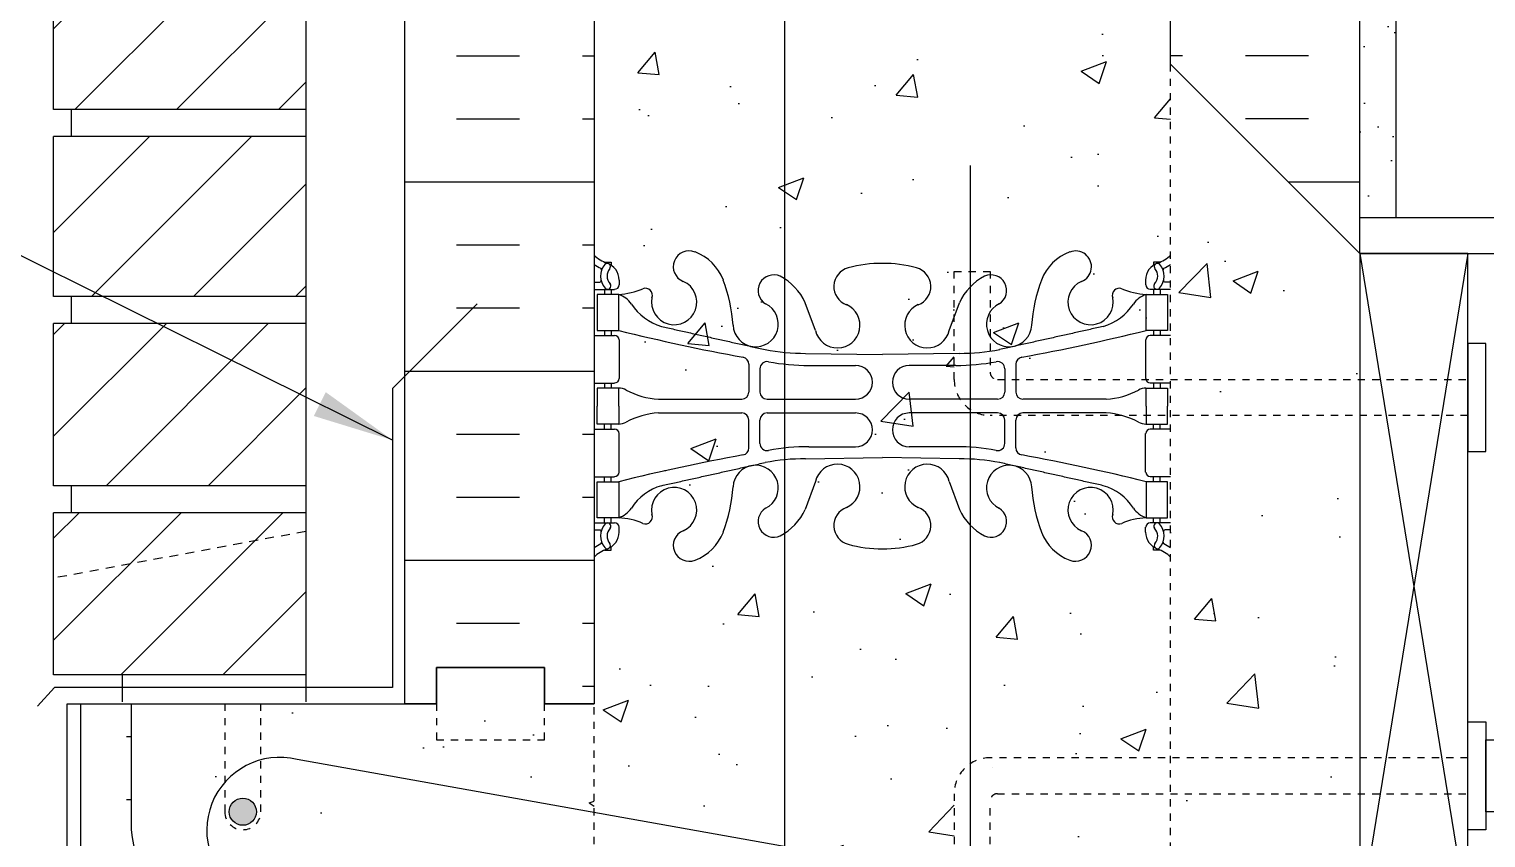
# Model space of a CAD drawing. Header units: inches. Extents: x 138.2 to 198.9, y -60.8 to 16.2.
# Drawn here: x 152.94 to 173.16, y -24.74 to -13.51 of the extents above; entities that cross this region are included whole.
import ezdxf

# ---------------------------------------------------------------- set-up
doc = ezdxf.new("R2010")
doc.units = ezdxf.units.IN
doc.header["$LTSCALE"] = 0.5
doc.header["$MEASUREMENT"] = 0
doc.linetypes.add('DASHED2', pattern=[0.375, 0.25, -0.125])
doc.linetypes.add('HIDDEN2', pattern=[0.1875, 0.125, -0.0625])
for name, color, linetype in [('HATCH', 12, 'Continuous'), ('Hidden2', 12, 'HIDDEN2'), ('LINE15', 9, 'Continuous'), ('LINE18', 9, 'Continuous'), ('line25', 2, 'Continuous'), ('LINE3', 3, 'Continuous'), ('LINE50', 5, 'Continuous'), ('LINE9', 9, 'Continuous'), ('TEXT', 4, 'Continuous'), ('Web_Edge', 9, 'Continuous')]:
    doc.layers.add(name, color=color, linetype=linetype)
doc.styles.add('DIM', font='romans.shx', dxfattribs={"width": 0.7})
doc.dimstyles.new('ext_12', dxfattribs={"dimscale": 12, "dimtxt": 0.09375, "dimasz": 0.09375, "dimexe": 0.09375, "dimexo": 0.0625, "dimgap": 0.0625, "dimtad": 1, "dimdec": 1, "dimzin": 3, "dimdsep": 46, "dimlunit": 4, "dimtxsty": 'DIM', "dimcen": 0.09, "dimdle": 0.09375, "dimclrt": 4, "dimadec": 0, "dimazin": 0, "dimtfac": 1, "dimtdec": 1, "dimtmove": 2, "dimatfit": 3, "dimfxl": 0, "dimfrac": 2, "dimtolj": 1, "dimtzin": 0, "dimarcsym": 0})

# ---------------------------------------------------------------- blocks, each defined once
blk = doc.blocks.new('A$C3BE81C1F')
at = {"layer": 'LINE3'}
for p, q in [((6.106, 0.764), (-3.267, 2.437)), ((-4.004, 0.572), (-1.571, -0.08)), ((7.335, -7.021), (7.335, -0.712))]:
    blk.add_line(p, q, dxfattribs=at)
for centre, radius, start, end in [((-3.509, 1.454), 1.012, 76.184, 240.6907), ((5.835, -0.712), 1.5, 360, 79.5785)]:
    blk.add_arc(centre, radius, start, end, dxfattribs=at)

msp = doc.modelspace()

# ---------------------------------------------------------------- hatches: boundary and pattern name
at = {"layer": 'HATCH'}
h = msp.add_hatch(dxfattribs=at)
h.set_pattern_fill('AR-CONC', color=256, scale=0.5, style=0)
h.paths.add_polyline_path([(168.781, -4.875), (168.781, 13.125), (164.781, 13.125), (163.781, 12.125), (163.781, 13.125), (163.781, 14.125), (162.781, 13.125), (160.781, 13.125), (160.781, -4.875), (160.781, -22.875), (160.781, -37.625), (160.781, -40.875), (163.892, -40.875), (164.892, -39.875), (164.892, -40.875), (164.892, -41.875), (165.892, -40.875), (168.781, -40.875), (168.781, -28.5), (168.781, -24.125), (166.378, -24.125, 0.414214), (166.278, -24.225), (166.278, -25.625), (165.778, -25.625), (165.778, -24.125, -0.414214), (166.278, -23.625), (168.781, -23.625), (168.781, -18.875), (166.278, -18.875, -0.414214), (165.778, -18.375), (165.778, -16.875), (166.278, -16.875), (166.278, -18.275, 0.414214), (166.378, -18.375), (168.781, -18.375), (168.781, -14)])
h = msp.add_hatch(dxfattribs=at)
h.set_pattern_fill('ANSI31', color=256, scale=8, style=0)
h.set_pattern_definition([(45, (146.9799, -53.7493), (-0.707107, 0.707107), [])])
h.paths.add_polyline_path([(156.781, -20.224), (153.281, -20.224), (153.281, -22.474), (156.781, -22.474)])
h.paths.add_polyline_path([(156.781, -17.599), (153.281, -17.599), (153.281, -19.849), (156.781, -19.849)])
h.paths.add_polyline_path([(156.781, -15.004), (153.281, -15.004), (153.281, -17.224), (156.781, -17.224)])
h.paths.add_polyline_path([(156.781, -12.379), (153.281, -12.379), (153.281, -14.629), (156.781, -14.629)])
h.paths.add_polyline_path([(156.781, -9.779), (155.156, -9.779), (155.156, -9.754), (153.281, -9.754), (153.281, -12.004), (156.781, -12.004)])
h.paths.add_polyline_path([(156.781, -7.129), (153.281, -7.129), (153.281, -9.379), (156.781, -9.379)])
h.paths.add_polyline_path([(156.781, -4.504), (153.281, -4.504), (153.281, -6.754), (156.781, -6.754)])
h.paths.add_polyline_path([(156.781, -1.879), (153.281, -1.879), (153.281, -4.129), (156.781, -4.129)])
h.paths.add_polyline_path([(156.781, 0.721), (155.156, 0.721), (155.156, 0.746), (153.281, 0.746), (153.281, -1.504), (156.781, -1.504)])
h.paths.add_polyline_path([(156.781, 3.341), (153.281, 3.341), (153.281, 1.121), (156.781, 1.121)])
h.paths.add_polyline_path([(156.781, 5.966), (153.281, 5.966), (153.281, 3.716), (156.781, 3.716)])
h.paths.add_polyline_path([(156.781, 8.591), (153.281, 8.591), (153.281, 6.341), (156.781, 6.341)])
h.paths.add_polyline_path([(156.781, 11.191), (155.156, 11.191), (155.156, 11.216), (153.281, 11.216), (153.281, 8.966), (156.781, 8.966)])
h.paths.add_polyline_path([(156.781, 13.125), (153.281, 13.125), (153.281, 11.591), (156.781, 11.591)])
h = msp.add_hatch(dxfattribs=at)
h.set_pattern_fill('AR-SAND', color=256, scale=0.5, style=0)
h.set_pattern_definition([(37.5, (148.9799, -53.7493), (-0.031497, 0.963412), [0, -0.76, 0, -0.85, 0, -0.8125]), (7.5, (148.9799, -53.7493), (0.884888, 1.411073), [0, -0.41, 0, -0.685, 0, -0.2625]), (327.5, (148.3649, -53.7493), (1.557071, 0.00283), [0, -0.25, 0, -0.9, 0, -1.175]), (317.5, (148.3649, -53.7493), (1.503063, 0.438838), [0, -0.125, 0, -0.59, 0, -0.675])])
h.paths.add_polyline_path([(171.906, 13.125), (171.406, 13.125), (171.406, -4.875), (171.394, -16.125), (171.906, -16.125)])
h = msp.add_hatch(dxfattribs=at)
h.set_pattern_fill('INSUL', color=256, scale=7, style=0)
h.set_pattern_definition([(0, (-2765.3803, -419.884), (0, 2.625), []), (0, (-2765.3803, -419.009), (0, 2.625), [0.875, -0.875]), (0, (-2765.3803, -418.134), (0, 2.625), [0.875, -0.875])])
h.paths.add_polyline_path([(158.156, -22.875), (158.594, -22.875), (158.594, -22.375), (160.094, -22.375), (160.094, -22.875), (160.781, -22.875), (160.781, -4.875), (160.094, -4.875), (160.094, -4.375), (158.594, -4.375), (158.594, -4.875), (158.156, -4.875)])
h = msp.add_hatch(dxfattribs=at)
h.set_pattern_fill('INSUL', color=256, scale=7, style=0)
h.set_pattern_definition([(180, (3094.943, -419.884), (0, 2.625), []), (180, (3094.943, -419.009), (0, 2.625), [0.875, -0.875]), (180, (3094.943, -418.134), (0, 2.625), [0.875, -0.875])])
h.paths.add_polyline_path([(168.781, -14), (171.406, -16.625), (171.406, -4.875), (170.969, -4.875), (170.969, -4.375), (169.469, -4.375), (169.469, -4.875), (168.781, -4.875)])
h = msp.add_hatch(dxfattribs=at)
h.set_pattern_fill('AR-CONC', color=256, scale=0.5, style=0)
h.set_pattern_definition([(50, (35.3573, -176.5138), (3.5863, -0.31376), [0.375, -4.125]), (355, (35.3573, -176.5138), (-0.693757, 3.76096), [0.3, -3.3]), (100.4514, (35.656, -176.54), (2.892547, 3.4472), [0.3187, -3.50571]), (46.1842, (35.3573, -175.5138), (5.336205, -0.827595), [0.5625, -6.1875]), (96.6356, (35.802, -175.583), (4.67331, 4.87059), [0.47805, -5.25856]), (351.1842, (35.357, -175.514), (4.67331, 4.8706), [0.45, -4.95]), (21, (35.8573, -175.7638), (2.984535, -2.013094), [0.375, -4.125]), (326, (35.8573, -175.7638), (1.216577, 3.62575), [0.3, -3.3]), (71.4514, (36.106, -175.9315), (4.201113, 1.61265), [0.3187, -3.50571]), (37.5, (35.3573, -176.5138), (0.060799, 1.664469), [0, -3.26, 0, -3.35, 0, -3.3125]), (7.5, (35.3573, -176.5138), (1.315348, 1.972059), [0, -1.91, 0, -3.185, 0, -1.2625]), (327.5, (34.2423, -176.5138), (2.669112, -0.112774), [0, -1.25, 0, -3.9, 0, -5.175]), (317.5, (33.7423, -176.5138), (2.91593, 0.500525), [0, -1.625, 0, -2.59, 0, -3.675])])
h.paths.add_polyline_path([(171.406, -19.187), (168.781, -19.187), (168.781, -23.312), (171.406, -23.312)])
h.paths.add_polyline_path([(171.406, -24.75), (171.406, -23.812), (168.781, -23.812), (168.781, -27.375)])
h.paths.add_polyline_path([(168.781, -15.125), (168.781, -18.687), (171.406, -18.687), (171.406, -17.75)])
h = msp.add_hatch(dxfattribs=at)
h.set_pattern_fill('INSUL', color=256, scale=7, style=0)
h.set_pattern_definition([(0, (-2841.7095, -463.4568), (0, 2.625), []), (0, (-2841.7095, -462.5818), (0, 2.625), [0.875, -0.875]), (0, (-2841.7095, -461.7068), (0, 2.625), [0.875, -0.875])])
h.paths.add_polyline_path([(155.356, -27.875, -0.079579), (154.356, -24.625), (154.356, -22.875), (153.656, -22.875), (153.656, -27.875, 0.131652), (154.326, -30.375), (158.064, -36.525, -0.10438), (158.156, -37), (158.156, -40.875), (158.594, -40.875), (158.594, -40.375), (160.094, -40.375), (160.094, -40.875), (160.781, -40.875), (160.781, -37.625), (160.531, -37.625), (160.531, -37.25)])
h = msp.add_hatch(dxfattribs=at)
h.set_pattern_fill('AR-CONC', color=256, scale=0.5, style=0)
h.set_pattern_definition([(50, (-2841.7095, -463.4568), (3.586301, -0.3137607), [0.375, -4.125]), (355, (-2841.7095, -463.4568), (-0.6937567, 3.7609607), [0.3, -3.3]), (100.4514, (-2841.4106, -463.483), (2.892547, 3.4471977), [0.318701, -3.5057106]), (46.1842, (-2841.7095, -462.457), (5.336205, -0.827595), [0.5625, -6.1875]), (96.6356, (-2841.265, -462.526), (4.6733135, 4.870589), [0.478051, -5.258565]), (351.1842, (-2841.7095, -462.457), (4.67331, 4.870593), [0.45, -4.95]), (21, (-2841.2095, -462.7068), (2.9845353, -2.0130945), [0.375, -4.125]), (326, (-2841.2095, -462.7068), (1.2165767, 3.6257502), [0.3, -3.3]), (71.4514, (-2840.9608, -462.8746), (4.201113, 1.6126525), [0.318701, -3.5057106]), (37.5, (-2841.7095, -463.4568), (0.0607993, 1.66446927), [0, -3.26, 0, -3.35, 0, -3.3125]), (7.5, (-2841.7095, -463.4568), (1.3153477, 1.9720586), [0, -1.91, 0, -3.185, 0, -1.2625]), (327.5, (-2842.8245, -463.4568), (2.6691122, -0.11277436), [0, -1.25, 0, -3.9, 0, -5.175]), (317.5, (-2843.3245, -463.4568), (2.9159308, 0.500525), [0, -1.625, 0, -2.59, 0, -3.675])])
h.paths.add_polyline_path([(160.531, -37.25), (160.531, -37.625), (160.781, -37.625), (160.781, -22.875), (156.156, -22.875), (156.156, -24.375, -1), (155.656, -24.375), (155.656, -22.875), (154.356, -22.875), (154.356, -24.625, 0.079579), (155.356, -27.875)])
at = {"layer": 'LINE3'}
msp.add_hatch(color=256, dxfattribs=at).paths.add_polyline_path([(155.719, -24.375, 1), (156.094, -24.375, 1)])

# ---------------------------------------------------------------- linework, layer by layer
at = {"layer": 'HATCH', "linetype": 'Continuous'}
for p, q in [((172.906, -16.625), (171.406, -25.875)), ((171.406, -16.625), (172.906, -25.875))]:
    msp.add_line(p, q, dxfattribs=at)
at = {"layer": 'HATCH'}
msp.add_line((166.316, -23.756), (166.316, -23.756), dxfattribs=at)
at = {"layer": 'Hidden2', "color": 9}
for p, q in [((154.356, -22.875), (155.656, -22.875)), ((156.156, -22.875), (158.156, -22.875))]:
    msp.add_line(p, q, dxfattribs=at)
at = {"layer": 'Hidden2'}
for p, q in [((154.356, -22.875), (155.656, -22.875)), ((155.656, -22.875), (155.656, -24.375)), ((156.156, -22.875), (158.156, -22.875)), ((156.156, -24.375), (156.156, -22.875)), ((160.781, -37.625), (160.781, -22.875))]:
    msp.add_line(p, q, dxfattribs=at)
msp.add_lwpolyline([(158.156, -22.875), (158.594, -22.875), (158.594, -22.375), (160.094, -22.375), (160.094, -22.875), (160.781, -22.875)], dxfattribs=at)
msp.add_arc((155.906, -24.375), 0.25, 180, 0, dxfattribs=at)
at = {"layer": 'LINE15', "linetype": 'HIDDEN2'}
for points in [[(166.278, -18.875, -0.414214), (165.778, -18.375), (165.778, -16.875), (166.278, -16.875), (166.278, -18.275, 0.414214), (166.378, -18.375)], [(166.278, -23.625, 0.414214), (165.778, -24.125), (165.778, -25.625), (166.278, -25.625), (166.278, -24.225, -0.414214), (166.378, -24.125)]]:
    msp.add_lwpolyline(points, format="xyb", dxfattribs=at)
for points in [[(166.378, -18.375), (172.906, -18.375)], [(172.906, -18.875), (166.278, -18.875)], [(172.906, -23.625), (166.278, -23.625)], [(166.378, -24.125), (172.906, -24.125)]]:
    msp.add_lwpolyline(points, dxfattribs=at)
at = {"layer": 'LINE18'}
for points in [[(172.906, -19.375), (173.156, -19.375), (173.156, -17.875), (172.906, -17.875)], [(172.906, -23.125), (173.156, -23.125), (173.156, -24.625), (172.906, -24.625)], [(173.156, -23.375), (173.656, -23.375), (173.656, -24.375), (173.156, -24.375)]]:
    msp.add_lwpolyline(points, close=True, dxfattribs=at)
at = {"layer": 'line25'}
for p, q in [((156.781, 0.746), (156.781, -22.849)), ((160.781, -4.875), (160.781, -22.875)), ((168.781, -14), (168.781, -4.875)), ((153.281, -14.629), (153.281, -12.379)), ((171.406, -16.625), (168.781, -14)), ((156.781, -14.629), (153.281, -14.629)), ((153.531, -15.004), (153.531, -14.629)), ((156.781, -15.004), (153.281, -15.004)), ((153.281, -17.224), (153.281, -15.004)), ((171.406, -16.625), (185.105, -16.625)), ((156.781, -17.224), (153.281, -17.224)), ((153.531, -17.599), (153.531, -17.224)), ((156.781, -17.599), (153.281, -17.599)), ((153.281, -19.849), (153.281, -17.599)), ((156.781, -19.849), (153.281, -19.849)), ((153.531, -20.224), (153.531, -19.849)), ((156.781, -20.224), (153.281, -20.224)), ((153.281, -22.474), (153.281, -20.224)), ((156.781, -22.474), (153.281, -22.474)), ((154.231, -22.474), (154.231, -22.849)), ((154.356, -22.875), (154.356, -24.625))]:
    msp.add_line(p, q, dxfattribs=at)
at = {"layer": 'line25', "linetype": 'Continuous'}
msp.add_lwpolyline([(171.406, -25.875), (172.906, -25.875), (172.906, -16.625), (171.406, -16.625)], close=True, dxfattribs=at)
at = {"layer": 'line25'}
msp.add_arc((165.002, -23.128), 10.75, 188.0028, 206.2026, dxfattribs=at)
at = {"layer": 'LINE3'}
for p, q in [((163.425, -13.024), (163.425, -33.432)), ((165.998, -15.404), (165.998, -40.875))]:
    msp.add_line(p, q, dxfattribs=at)
msp.add_circle((155.906, -24.375), 0.188, dxfattribs=at)
at = {"layer": 'LINE50'}
for p, q in [((158.156, -22.875), (158.156, -4.875)), ((171.406, -16.625), (171.406, -4.875))]:
    msp.add_line(p, q, dxfattribs=at)
for points in [[(160.781, -22.875), (160.094, -22.875), (160.094, -22.375), (158.594, -22.375), (158.594, -22.875), (158.156, -22.875)], [(158.156, -22.875), (158.594, -22.875), (158.594, -22.375), (160.094, -22.375), (160.094, -22.875), (160.781, -22.875)]]:
    msp.add_lwpolyline(points, dxfattribs=at)
msp.add_lwpolyline([(158.156, -40.875), (158.156, -37, 0.10438), (158.064, -36.525), (154.326, -30.375, -0.131652), (153.656, -27.875), (153.656, -22.875), (154.356, -22.875)], format="xyb", dxfattribs=at)
at = {"layer": 'LINE9'}
for p, q in [((171.906, 13.125), (171.906, -16.125)), ((171.406, -16.125), (185.105, -16.125)), ((157.982, -18.5), (159.156, -17.325))]:
    msp.add_line(p, q, dxfattribs=at)
at = {"layer": 'LINE9', "linetype": 'HIDDEN2'}
msp.add_line((168.781, -28.5), (168.781, -14), dxfattribs=at)
at = {"layer": 'LINE9', "linetype": 'DASHED2'}
msp.add_line((156.781, -20.484), (153.281, -21.132), dxfattribs=at)
at = {"layer": 'LINE9'}
msp.add_lwpolyline([(157.982, -18.5), (157.982, -22.65), (153.294, -22.65), (153.056, -22.909)], dxfattribs=at)
msp.add_lwpolyline([(156.616, -34.532), (154.165, -30.5, -0.131757), (153.469, -27.904), (153.469, -22.875), (158.156, -22.875)], format="xyb", dxfattribs=at)
at = {"layer": 'LINE9', "color": 8, "linetype": 'DASHED2', "ltscale": 0.15}
msp.add_lwpolyline([(158.594, -22.875), (158.594, -22.875), (158.594, -23.375), (160.094, -23.375), (160.094, -22.875), (160.094, -22.875)], dxfattribs=at)
at = {"layer": 'Web_Edge', "color": 8}
for p, q in [((160.927, -16.745), (161.017, -16.745)), ((161.017, -16.745), (161.017, -16.787)), ((168.635, -16.745), (168.545, -16.745)), ((168.545, -16.745), (168.545, -16.787)), ((160.781, -17.024), (160.859, -17.024)), ((160.781, -17.124), (161.065, -17.124)), ((160.927, -17.124), (160.927, -17.194)), ((161.017, -17.124), (161.017, -17.194)), ((161.127, -16.994), (161.127, -17.061)), ((168.435, -16.994), (168.435, -17.061)), ((168.781, -17.124), (168.498, -17.124)), ((168.545, -17.124), (168.545, -17.194)), ((168.635, -17.124), (168.635, -17.194)), ((168.781, -17.024), (168.703, -17.024)), ((163.853, -17.696), (163.71, -17.309)), ((165.71, -17.696), (165.853, -17.309)), ((160.781, -17.764), (161.065, -17.764)), ((160.927, -17.694), (160.927, -17.764)), ((161.017, -17.694), (161.017, -17.764)), ((168.781, -17.764), (168.498, -17.764)), ((168.545, -17.694), (168.545, -17.764)), ((168.635, -17.694), (168.635, -17.764)), ((161.127, -17.826), (161.127, -18.361)), ((168.435, -17.826), (168.435, -18.361)), ((162.929, -18.164), (162.929, -18.549)), ((163.715, -18.012), (164.781, -18.028)), ((163.762, -18.18), (164.409, -18.18)), ((165.848, -18.012), (164.781, -18.028)), ((165.801, -18.18), (165.154, -18.18)), ((166.633, -18.164), (166.633, -18.549)), ((163.082, -18.226), (163.082, -18.549)), ((166.481, -18.226), (166.481, -18.549)), ((160.781, -18.424), (161.065, -18.424)), ((160.927, -18.424), (160.927, -18.494)), ((161.017, -18.424), (161.017, -18.494)), ((168.781, -18.424), (168.498, -18.424)), ((168.545, -18.424), (168.545, -18.494)), ((168.635, -18.424), (168.635, -18.494)), ((161.675, -18.649), (162.829, -18.649)), ((163.182, -18.649), (164.409, -18.649)), ((166.381, -18.649), (165.154, -18.649)), ((167.888, -18.649), (166.733, -18.649)), ((160.927, -19.064), (160.927, -18.994)), ((161.017, -19.064), (161.017, -18.994)), ((161.675, -18.838), (162.829, -18.839)), ((162.929, -19.324), (162.929, -18.939)), ((163.082, -19.262), (163.082, -18.939)), ((163.182, -18.839), (164.409, -18.839)), ((166.381, -18.839), (165.154, -18.839)), ((166.481, -19.262), (166.481, -18.939)), ((166.633, -19.324), (166.633, -18.939)), ((167.888, -18.838), (166.733, -18.839)), ((168.545, -19.064), (168.545, -18.994)), ((168.635, -19.064), (168.635, -18.994)), ((160.781, -19.064), (161.065, -19.064)), ((161.127, -19.661), (161.127, -19.126)), ((168.435, -19.661), (168.435, -19.126)), ((168.781, -19.064), (168.498, -19.064)), ((163.762, -19.308), (164.409, -19.308)), ((165.801, -19.308), (165.154, -19.308)), ((163.715, -19.476), (164.781, -19.46)), ((165.848, -19.476), (164.781, -19.46)), ((160.781, -19.724), (161.065, -19.724)), ((160.927, -19.794), (160.927, -19.724)), ((161.017, -19.794), (161.017, -19.724)), ((163.853, -19.792), (163.71, -20.179)), ((165.71, -19.792), (165.853, -20.179)), ((168.781, -19.724), (168.498, -19.724)), ((168.545, -19.794), (168.545, -19.724)), ((168.635, -19.794), (168.635, -19.724)), ((160.781, -20.364), (161.065, -20.364)), ((160.927, -20.364), (160.927, -20.294)), ((161.017, -20.364), (161.017, -20.294)), ((168.781, -20.364), (168.498, -20.364)), ((168.545, -20.364), (168.545, -20.294)), ((168.635, -20.364), (168.635, -20.294)), ((160.781, -20.464), (160.859, -20.464)), ((161.127, -20.494), (161.127, -20.426)), ((168.435, -20.494), (168.435, -20.426)), ((168.781, -20.464), (168.703, -20.464)), ((160.927, -20.743), (161.017, -20.743)), ((161.017, -20.743), (161.017, -20.701)), ((168.545, -20.743), (168.545, -20.701)), ((168.635, -20.743), (168.545, -20.743))]:
    msp.add_line(p, q, dxfattribs=at)
for points in [[(160.822, -17.694), (161.122, -17.694), (161.122, -17.194), (160.822, -17.194)], [(168.74, -17.694), (168.44, -17.694), (168.44, -17.194), (168.74, -17.194)], [(160.822, -19.794), (161.122, -19.794), (161.122, -20.294), (160.822, -20.294)], [(168.74, -19.794), (168.44, -19.794), (168.44, -20.294), (168.74, -20.294)]]:
    msp.add_lwpolyline(points, close=True, dxfattribs=at)
for points in [[(161.122, -18.744), (161.122, -18.494), (160.822, -18.494), (160.822, -18.744)], [(168.44, -18.744), (168.44, -18.494), (168.74, -18.494), (168.74, -18.744)], [(161.122, -18.744), (161.122, -18.994), (160.822, -18.994), (160.822, -18.744)], [(168.44, -18.744), (168.44, -18.994), (168.74, -18.994), (168.74, -18.744)]]:
    msp.add_lwpolyline(points, dxfattribs=at)
for centre, radius, start, end in [((161.127, -16.287), 0.5, 226.2109, 250.5288), ((161.127, -16.287), 0.6, 234.7832, 245.0748), ((160.963, -16.809), 0.045, 321.448, 139.1879), ((160.877, -16.994), 0.25, 0, 70.5288), ((162.1, -16.81), 0.22, 68.1963, 248.1963), ((161.943, -17.238), 0.677, 21.1239, 69.3197), ((164.77, -18.517), 1.754, 89.6229, 105.2918), ((164.793, -18.517), 1.754, 74.7082, 90.3771), ((167.62, -17.238), 0.677, 110.6803, 158.8761), ((167.463, -16.81), 0.22, 291.8037, 111.8037), ((168.685, -16.994), 0.25, 109.4712, 180), ((168.599, -16.809), 0.045, 40.8121, 218.552), ((168.435, -16.287), 0.5, 289.4712, 313.7891), ((168.435, -16.287), 0.6, 294.9252, 305.2168), ((161.121, -16.939), 0.25, 140.1145, 222.4609), ((160.865, -16.85), 0.021, 343.464, 63.9957), ((161.121, -16.939), 0.16, 140.0001, 222.4609), ((163.274, -17.14), 0.217, 65.5264, 238.537), ((163.023, -17.611), 0.75, 23.6938, 62.9705), ((164.376, -17.085), 0.268, 104.7892, 250.0338), ((165.187, -17.085), 0.268, 289.9662, 75.2108), ((166.539, -17.611), 0.75, 117.0295, 156.3062), ((166.289, -17.14), 0.217, 301.463, 114.4736), ((168.442, -16.939), 0.16, 317.5391, 39.9999), ((168.442, -16.939), 0.25, 317.5391, 39.8855), ((168.697, -16.85), 0.021, 116.0043, 196.536), ((160.859, -17.004), 0.0196, 269.4032, 15.4901), ((160.97, -17.078), 0.045, 222.4609, 42.4609), ((161.065, -17.061), 0.0625, 270, 0), ((161.067, -16.198), 0.997, 273.1538, 293.1467), ((161.493, -17.206), 0.0968, 340.1551, 110.4331), ((161.892, -17.301), 0.314, 168.5886, 66.1916), ((160.352, -17.803), 2.365, 4.3895, 20.0015), ((169.211, -17.803), 2.365, 159.9985, 175.6105), ((167.671, -17.301), 0.314, 113.8084, 11.4114), ((168.069, -17.206), 0.0968, 69.5669, 199.8449), ((168.495, -16.198), 0.997, 246.8533, 266.8462), ((168.498, -17.061), 0.0625, 180, 270), ((168.593, -17.078), 0.045, 137.5391, 317.5391), ((168.703, -17.004), 0.0196, 164.5099, 270.5968), ((161, -17.537), 0.364, 34.9775, 70.3387), ((161.923, -16.925), 0.743, 212.7919, 253.8107), ((163.023, -17.607), 0.314, 182.7357, 63.9348), ((164.157, -17.623), 0.314, 193.4146, 66.1916), ((165.405, -17.623), 0.314, 113.8084, 346.5854), ((166.54, -17.607), 0.314, 116.0652, 357.2643), ((167.64, -16.925), 0.743, 286.1893, 327.2081), ((168.563, -17.537), 0.364, 109.6613, 145.0225), ((161.065, -17.826), 0.0625, 0, 90), ((167.931, 9.726), 28.253, 256.0552, 259.6343), ((161.632, 9.726), 28.253, 280.3657, 283.9448), ((168.498, -17.826), 0.0625, 90, 180), ((163.71, -15.028), 2.984, 259.2546, 270.0995), ((165.853, -15.028), 2.984, 269.9005, 280.7454), ((162.829, -18.164), 0.1, 360, 79.6343), ((163.182, -18.226), 0.1, 79.2546, 180), ((163.757, -15.196), 2.984, 259.2546, 270.0995), ((164.409, -18.414), 0.234, 270, 90), ((165.154, -18.414), 0.234, 90, 270), ((165.806, -15.196), 2.984, 269.9005, 280.7454), ((166.381, -18.226), 0.1, 0, 100.7454), ((166.733, -18.164), 0.1, 100.3657, 180), ((161.065, -18.361), 0.0625, 270, 0), ((168.498, -18.361), 0.0625, 180, 270), ((161.118, -18.713), 0.219, 60.4937, 88.92), ((161.76, -17.493), 1.16, 242.5844, 265.8032), ((162.829, -18.549), 0.1, 270.0388, 360), ((163.182, -18.549), 0.1, 180, 270), ((166.381, -18.549), 0.1, 270, 0), ((166.733, -18.549), 0.1, 180, 269.9612), ((167.803, -17.493), 1.16, 274.1968, 297.4156), ((168.444, -18.713), 0.219, 91.08, 119.5063), ((161.118, -18.775), 0.219, 271.08, 299.5063), ((161.76, -19.995), 1.16, 94.1968, 117.4156), ((162.829, -18.939), 0.1, 0, 89.9612), ((163.182, -18.939), 0.1, 90, 180), ((164.409, -19.074), 0.234, 270, 90), ((165.154, -19.074), 0.234, 90, 270), ((166.381, -18.939), 0.1, 0, 90), ((166.733, -18.939), 0.1, 90.0388, 180), ((167.803, -19.995), 1.16, 62.5844, 85.8032), ((168.444, -18.775), 0.219, 240.4937, 268.92), ((161.065, -19.126), 0.0625, 0, 90), ((168.498, -19.126), 0.0625, 90, 180), ((162.829, -19.324), 0.1, 280.3657, 0), ((163.182, -19.262), 0.1, 180, 280.7454), ((163.757, -22.292), 2.984, 89.9005, 100.7454), ((165.806, -22.292), 2.984, 79.2546, 90.0995), ((166.381, -19.262), 0.1, 259.2546, 0), ((166.733, -19.324), 0.1, 180, 259.6343), ((167.931, -47.214), 28.253, 100.3657, 103.9448), ((163.023, -19.88), 0.314, 296.0652, 177.2643), ((163.71, -22.46), 2.984, 89.9005, 100.7454), ((164.157, -19.865), 0.314, 293.8084, 166.5854), ((165.405, -19.865), 0.314, 13.4146, 246.1916), ((165.853, -22.46), 2.984, 79.2546, 90.0995), ((166.54, -19.88), 0.314, 2.7357, 243.9348), ((161.632, -47.214), 28.253, 76.0552, 79.6343), ((161.065, -19.661), 0.0625, 270, 0), ((168.498, -19.661), 0.0625, 180, 270), ((161.923, -20.563), 0.743, 106.1893, 147.2081), ((161.892, -20.187), 0.314, 293.8084, 191.4114), ((160.352, -19.684), 2.365, 339.9985, 355.6105), ((169.211, -19.684), 2.365, 184.3895, 200.0015), ((167.671, -20.187), 0.314, 348.5886, 246.1916), ((167.64, -20.563), 0.743, 32.7919, 73.8107), ((161, -19.951), 0.364, 289.6613, 325.0225), ((163.274, -20.347), 0.217, 121.463, 294.4736), ((163.023, -19.877), 0.75, 297.0295, 336.3062), ((164.376, -20.403), 0.268, 109.9662, 255.2108), ((165.187, -20.403), 0.268, 284.7892, 70.0338), ((166.539, -19.877), 0.75, 203.6938, 242.9705), ((166.289, -20.347), 0.217, 245.5264, 58.537), ((168.563, -19.951), 0.364, 214.9775, 250.3387), ((161.121, -20.549), 0.25, 137.5391, 219.8855), ((160.97, -20.41), 0.045, 317.5391, 137.5391), ((161.065, -20.426), 0.0625, 360, 90), ((161.067, -21.29), 0.997, 66.8533, 86.8462), ((161.493, -20.282), 0.0968, 249.5669, 19.8449), ((168.069, -20.282), 0.0968, 160.1551, 290.4331), ((168.495, -21.29), 0.997, 93.1538, 113.1467), ((168.498, -20.426), 0.0625, 90, 180), ((168.593, -20.41), 0.045, 42.4609, 222.4609), ((168.442, -20.549), 0.25, 320.1145, 42.4609), ((160.859, -20.484), 0.0196, 344.5099, 90.5968), ((161.121, -20.549), 0.16, 137.5391, 219.9999), ((160.877, -20.494), 0.25, 289.4712, 360), ((162.1, -20.678), 0.22, 111.8037, 291.8037), ((161.943, -20.249), 0.677, 290.6803, 338.8761), ((167.62, -20.249), 0.677, 201.1239, 249.3197), ((167.463, -20.678), 0.22, 248.1963, 68.1963), ((168.685, -20.494), 0.25, 180, 250.5288), ((168.442, -20.549), 0.16, 320.0001, 42.4609), ((168.703, -20.484), 0.0196, 89.4032, 195.4901), ((161.127, -21.201), 0.6, 114.9252, 125.2168), ((161.127, -21.201), 0.5, 109.4712, 133.7891), ((160.865, -20.638), 0.021, 296.0043, 16.536), ((160.963, -20.679), 0.045, 220.8121, 38.552), ((164.77, -18.971), 1.754, 254.7082, 270.3771), ((164.793, -18.971), 1.754, 269.6229, 285.2918), ((168.599, -20.679), 0.045, 141.448, 319.1879), ((168.435, -21.201), 0.5, 46.2109, 70.5288), ((168.697, -20.638), 0.021, 163.464, 243.9957), ((168.435, -21.201), 0.6, 54.7832, 65.0748)]:
    msp.add_arc(centre, radius, start, end, dxfattribs=at)
for points in [[(161.716, -17.639), (163.153, -17.96)], [(167.847, -17.639), (166.409, -17.96)], [(161.716, -19.849), (163.153, -19.528)], [(167.847, -19.849), (166.409, -19.528)]]:
    msp.add_open_spline(points, degree=1, dxfattribs=at)

# ---------------------------------------------------------------- block references
at = {"layer": 'TEXT', "linetype": 'Continuous'}
msp.add_blockref('A$C3BE81C1F', (159.927, -26.086), dxfattribs=at)

# ---------------------------------------------------------------- leaders
at = {"layer": 'TEXT'}
msp.add_leader([(157.982, -19.216), (148.968, -14.743), (147.247, -14.743)], dimstyle='ext_12', dxfattribs=at)

doc.saveas('drawing.dxf')
